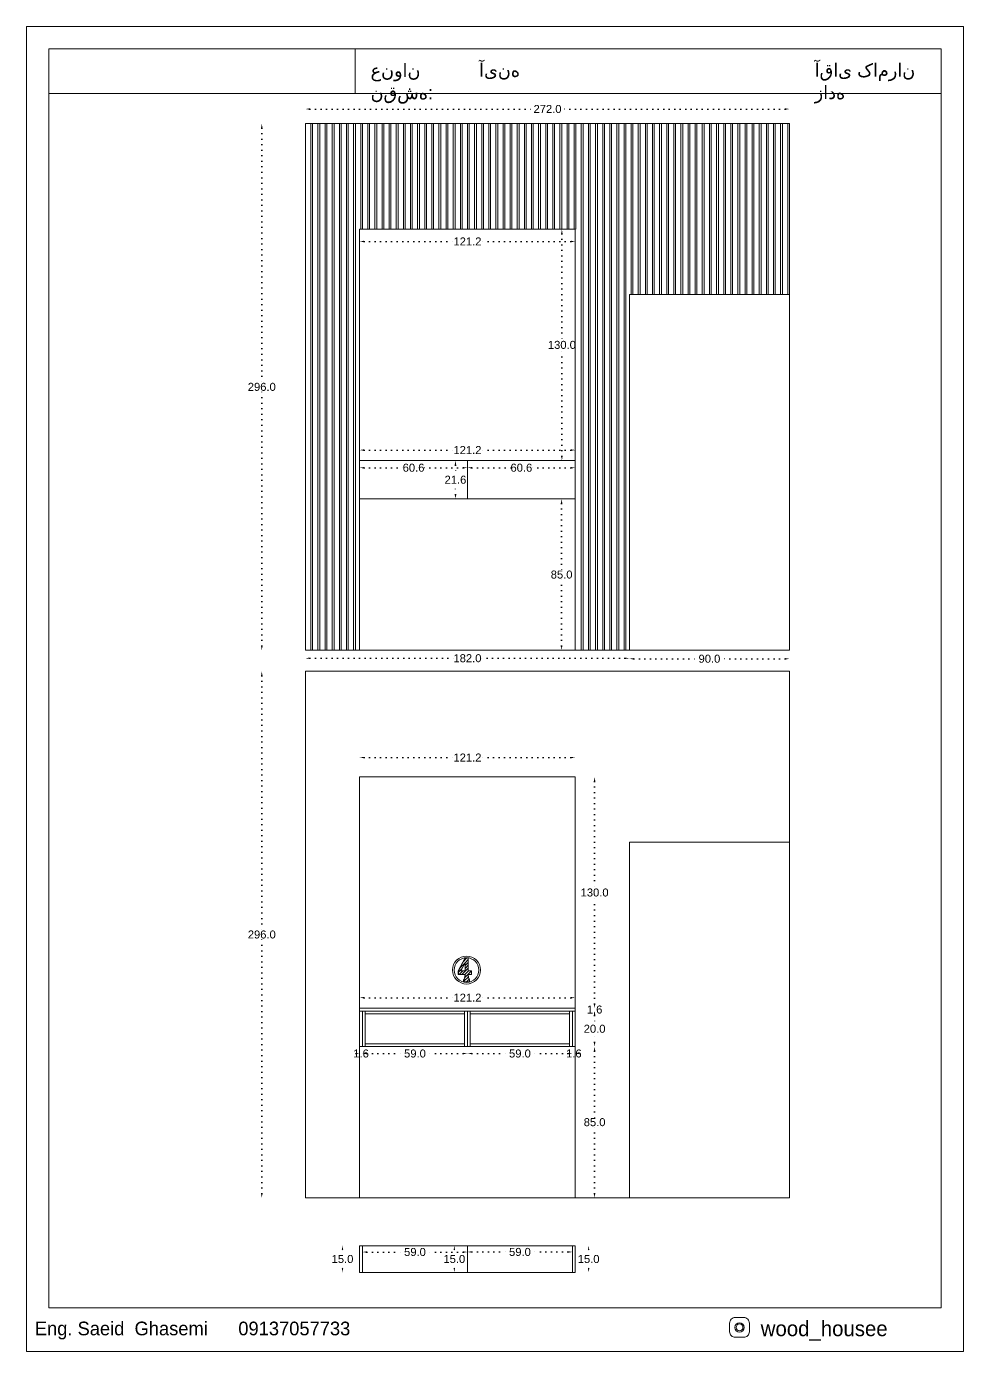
# Model space of a CAD drawing. Header units: inches. Extents: x 91 to 9019, y -381 to 2878.
# Drawn here: x 1871 to 2398, y -381 to 364 of the extents above; entities that cross this region are included whole.
import ezdxf

# ---------------------------------------------------------------- set-up
doc = ezdxf.new("R2010")
doc.units = ezdxf.units.IN
doc.header["$MEASUREMENT"] = 0
doc.linetypes.add('ACAD_ISO07W100', pattern=[3, 0, -3])
doc.styles.get("Standard").update_dxf_attribs({"font": 'arial.ttf'})
doc.dimstyles.new('Copy of Standard', dxfattribs={"dimtxt": 4.5, "dimasz": 2.5, "dimexe": 0.18, "dimexo": 0.0625, "dimgap": 0.09, "dimtad": 0, "dimtih": 1, "dimtoh": 1, "dimdec": 1, "dimzin": 0, "dimdsep": 46, "dimtxsty": 'Standard', "dimcen": 0.09, "dimse1": 1, "dimse2": 1, "dimadec": 0, "dimazin": 0, "dimtfac": 1, "dimtdec": 1, "dimtix": 1, "dimtofl": 0, "dimtmove": 0, "dimatfit": 3, "dimfxl": 1, "dimtolj": 1, "dimtzin": 0, "dimarcsym": 0})

# ---------------------------------------------------------------- blocks, each defined once
blk = doc.blocks.new('*D320')
at = {"color": 0, "linetype": 'ACAD_ISO07W100', "lineweight": -2, "transparency": 16777216}
for p, q in [((2003.56, -0.68), (2003.56, -143.79)), ((2003.56, -291.68), (2003.56, -148.57))]:
    blk.add_line(p, q, dxfattribs=at)
at = {"color": 0, "transparency": 16777216}
for points in [[(2003.14, -0.68), (2003.98, -0.68), (2003.56, 1.82)], [(2003.14, -291.68), (2003.98, -291.68), (2003.56, -294.18)]]:
    blk.add_solid(points, dxfattribs=at)
at = {"layer": 'Defpoints', "color": 0, "transparency": 16777216}
for p in [(2003.56, 1.82), (2028.16, 1.82), (2028.16, -294.18)]:
    blk.add_point(p, dxfattribs=at)
at = {"color": 0, "lineweight": 20, "transparency": 16777216, "insert": (2003.56, -146.18), "char_height": 4.5, "attachment_point": 5}
blk.add_mtext('\\A1;296.0', dxfattribs=at)
blk = doc.blocks.new('*D323')
at = {"color": 0, "linetype": 'ACAD_ISO07W100', "lineweight": -2, "transparency": 16777216}
for p, q in [((2190.62, -191.68), (2190.62, -196.79)), ((2190.62, -206.68), (2190.62, -201.57))]:
    blk.add_line(p, q, dxfattribs=at)
at = {"color": 0, "transparency": 16777216}
for points in [[(2190.2, -191.68), (2191.04, -191.68), (2190.62, -189.18)], [(2190.2, -206.68), (2191.04, -206.68), (2190.62, -209.18)]]:
    blk.add_solid(points, dxfattribs=at)
at = {"layer": 'Defpoints', "color": 0, "transparency": 16777216}
for p in [(2179.76, -189.18), (2190.62, -189.18), (2179.76, -209.18)]:
    blk.add_point(p, dxfattribs=at)
at = {"color": 0, "lineweight": 20, "transparency": 16777216, "insert": (2190.62, -199.18), "char_height": 4.5, "attachment_point": 5}
blk.add_mtext('\\A1;20.0', dxfattribs=at)
blk = doc.blocks.new('*D324')
at = {"color": 0, "linetype": 'ACAD_ISO07W100', "lineweight": -2, "transparency": 16777216}
for p, q in [((2061.06, -181.68), (2111.71, -181.68)), ((2177.26, -181.68), (2126.6, -181.68))]:
    blk.add_line(p, q, dxfattribs=at)
at = {"color": 0, "transparency": 16777216}
for points in [[(2061.06, -181.27), (2061.06, -182.1), (2058.56, -181.68)], [(2177.26, -181.27), (2177.26, -182.1), (2179.76, -181.68)]]:
    blk.add_solid(points, dxfattribs=at)
at = {"layer": 'Defpoints', "color": 0, "transparency": 16777216}
for p in [(2179.76, -181.68), (2058.56, -187.58), (2179.76, -187.58)]:
    blk.add_point(p, dxfattribs=at)
at = {"color": 0, "lineweight": 20, "transparency": 16777216, "insert": (2119.16, -181.68), "char_height": 4.5, "attachment_point": 5}
blk.add_mtext('\\A1;121.2', dxfattribs=at)
blk = doc.blocks.new('*D325')
at = {"color": 0, "linetype": 'ACAD_ISO07W100', "lineweight": -2, "transparency": 16777216}
for p, q in [((2056.06, -213.08), (2053.56, -213.08)), ((2062.66, -213.08), (2065.16, -213.08))]:
    blk.add_line(p, q, dxfattribs=at)
at = {"color": 0, "transparency": 16777216}
for points in [[(2056.06, -212.66), (2056.06, -213.5), (2058.56, -213.08)], [(2062.66, -212.66), (2062.66, -213.5), (2060.16, -213.08)]]:
    blk.add_solid(points, dxfattribs=at)
at = {"layer": 'Defpoints', "color": 0, "transparency": 16777216}
for p in [(2058.56, -209.18), (2058.56, -213.08), (2060.16, -209.18)]:
    blk.add_point(p, dxfattribs=at)
at = {"color": 0, "lineweight": 20, "transparency": 16777216, "insert": (2059.36, -213.08), "char_height": 4.5, "attachment_point": 5}
blk.add_mtext('\\A1;1.6', dxfattribs=at)
blk = doc.blocks.new('*D326')
at = {"color": 0, "linetype": 'ACAD_ISO07W100', "lineweight": -2, "transparency": 16777216}
for p, q in [((2062.66, -213.08), (2083.73, -213.08)), ((2116.66, -213.08), (2095.58, -213.08))]:
    blk.add_line(p, q, dxfattribs=at)
at = {"color": 0, "transparency": 16777216}
for points in [[(2062.66, -212.66), (2062.66, -213.5), (2060.16, -213.08)], [(2116.66, -212.66), (2116.66, -213.5), (2119.16, -213.08)]]:
    blk.add_solid(points, dxfattribs=at)
at = {"layer": 'Defpoints', "color": 0, "transparency": 16777216}
for p in [(2060.16, -209.18), (2060.16, -213.08), (2119.16, -209.18)]:
    blk.add_point(p, dxfattribs=at)
at = {"color": 0, "lineweight": 20, "transparency": 16777216, "insert": (2089.66, -213.08), "char_height": 4.5, "attachment_point": 5}
blk.add_mtext('\\A1;59.0', dxfattribs=at)
blk = doc.blocks.new('*D327')
at = {"color": 0, "linetype": 'ACAD_ISO07W100', "lineweight": -2, "transparency": 16777216}
for p, q in [((2121.66, -213.08), (2142.73, -213.08)), ((2175.66, -213.08), (2154.58, -213.08))]:
    blk.add_line(p, q, dxfattribs=at)
at = {"color": 0, "transparency": 16777216}
for points in [[(2121.66, -212.66), (2121.66, -213.5), (2119.16, -213.08)], [(2175.66, -212.66), (2175.66, -213.5), (2178.16, -213.08)]]:
    blk.add_solid(points, dxfattribs=at)
at = {"layer": 'Defpoints', "color": 0, "transparency": 16777216}
for p in [(2119.16, -209.18), (2119.16, -213.08), (2178.16, -209.18)]:
    blk.add_point(p, dxfattribs=at)
at = {"color": 0, "lineweight": 20, "transparency": 16777216, "insert": (2148.66, -213.08), "char_height": 4.5, "attachment_point": 5}
blk.add_mtext('\\A1;59.0', dxfattribs=at)
blk = doc.blocks.new('*D328')
at = {"color": 0, "linetype": 'ACAD_ISO07W100', "lineweight": -2, "transparency": 16777216}
for p, q in [((2175.66, -213.08), (2173.16, -213.08)), ((2182.26, -213.08), (2184.76, -213.08))]:
    blk.add_line(p, q, dxfattribs=at)
at = {"color": 0, "transparency": 16777216}
for points in [[(2175.66, -212.66), (2175.66, -213.5), (2178.16, -213.08)], [(2182.26, -212.66), (2182.26, -213.5), (2179.76, -213.08)]]:
    blk.add_solid(points, dxfattribs=at)
at = {"layer": 'Defpoints', "color": 0, "transparency": 16777216}
for p in [(2178.16, -209.18), (2179.76, -209.18), (2179.76, -213.08)]:
    blk.add_point(p, dxfattribs=at)
at = {"color": 0, "lineweight": 20, "transparency": 16777216, "insert": (2178.96, -213.08), "char_height": 4.5, "attachment_point": 5}
blk.add_mtext('\\A1;1.6', dxfattribs=at)
blk = doc.blocks.new('*D329')
at = {"color": 0, "linetype": 'ACAD_ISO07W100', "lineweight": -2, "transparency": 16777216}
for p, q in [((2048.93, -323.59), (2048.93, -326.21)), ((2048.93, -333.59), (2048.93, -330.98))]:
    blk.add_line(p, q, dxfattribs=at)
at = {"color": 0, "transparency": 16777216}
for points in [[(2048.52, -323.59), (2049.35, -323.59), (2048.93, -321.09)], [(2048.52, -333.59), (2049.35, -333.59), (2048.93, -336.09)]]:
    blk.add_solid(points, dxfattribs=at)
at = {"layer": 'Defpoints', "color": 0, "transparency": 16777216}
for p in [(2048.93, -321.09), (2058.56, -321.09), (2058.56, -336.09)]:
    blk.add_point(p, dxfattribs=at)
at = {"color": 0, "lineweight": 20, "transparency": 16777216, "insert": (2048.93, -328.59), "char_height": 4.5, "attachment_point": 5}
blk.add_mtext('\\A1;15.0', dxfattribs=at)
blk = doc.blocks.new('*D330')
at = {"color": 0, "linetype": 'ACAD_ISO07W100', "lineweight": -2, "transparency": 16777216}
for p, q in [((2187.26, -323.59), (2187.26, -326.21)), ((2187.26, -333.59), (2187.26, -330.98))]:
    blk.add_line(p, q, dxfattribs=at)
at = {"color": 0, "transparency": 16777216}
for points in [[(2186.85, -323.59), (2187.68, -323.59), (2187.26, -321.09)], [(2186.85, -333.59), (2187.68, -333.59), (2187.26, -336.09)]]:
    blk.add_solid(points, dxfattribs=at)
at = {"layer": 'Defpoints', "color": 0, "transparency": 16777216}
for p in [(2179.76, -321.09), (2187.26, -321.09), (2179.76, -336.09)]:
    blk.add_point(p, dxfattribs=at)
at = {"color": 0, "lineweight": 20, "transparency": 16777216, "insert": (2187.26, -328.59), "char_height": 4.5, "attachment_point": 5}
blk.add_mtext('\\A1;15.0', dxfattribs=at)
blk = doc.blocks.new('*D331')
at = {"color": 0, "linetype": 'ACAD_ISO07W100', "lineweight": -2, "transparency": 16777216}
for p, q in [((2111.78, -323.59), (2111.78, -326.21)), ((2111.78, -333.59), (2111.78, -330.98))]:
    blk.add_line(p, q, dxfattribs=at)
at = {"color": 0, "transparency": 16777216}
for points in [[(2111.37, -323.59), (2112.2, -323.59), (2111.78, -321.09)], [(2111.37, -333.59), (2112.2, -333.59), (2111.78, -336.09)]]:
    blk.add_solid(points, dxfattribs=at)
at = {"layer": 'Defpoints', "color": 0, "transparency": 16777216}
for p in [(2111.78, -321.09), (2119.16, -321.09), (2119.16, -336.09)]:
    blk.add_point(p, dxfattribs=at)
at = {"color": 0, "lineweight": 20, "transparency": 16777216, "insert": (2111.78, -328.59), "char_height": 4.5, "attachment_point": 5}
blk.add_mtext('\\A1;15.0', dxfattribs=at)
blk = doc.blocks.new('*D332')
at = {"color": 0, "linetype": 'ACAD_ISO07W100', "lineweight": -2, "transparency": 16777216}
for p, q in [((2121.66, -324.62), (2142.73, -324.62)), ((2175.66, -324.62), (2154.58, -324.62))]:
    blk.add_line(p, q, dxfattribs=at)
at = {"color": 0, "transparency": 16777216}
for points in [[(2121.66, -324.2), (2121.66, -325.03), (2119.16, -324.62)], [(2175.66, -324.2), (2175.66, -325.03), (2178.16, -324.62)]]:
    blk.add_solid(points, dxfattribs=at)
at = {"layer": 'Defpoints', "color": 0, "transparency": 16777216}
for p in [(2119.16, -321.09), (2178.16, -321.09), (2178.16, -324.62)]:
    blk.add_point(p, dxfattribs=at)
at = {"color": 0, "lineweight": 20, "transparency": 16777216, "insert": (2148.66, -324.62), "char_height": 4.5, "attachment_point": 5}
blk.add_mtext('\\A1;59.0', dxfattribs=at)
blk = doc.blocks.new('*D333')
at = {"color": 0, "linetype": 'ACAD_ISO07W100', "lineweight": -2, "transparency": 16777216}
for p, q in [((2062.66, -324.65), (2083.73, -324.65)), ((2116.66, -324.65), (2095.58, -324.65))]:
    blk.add_line(p, q, dxfattribs=at)
at = {"color": 0, "transparency": 16777216}
for points in [[(2062.66, -324.24), (2062.66, -325.07), (2060.16, -324.65)], [(2116.66, -324.24), (2116.66, -325.07), (2119.16, -324.65)]]:
    blk.add_solid(points, dxfattribs=at)
at = {"layer": 'Defpoints', "color": 0, "transparency": 16777216}
for p in [(2060.16, -321.09), (2119.16, -321.09), (2119.16, -324.65)]:
    blk.add_point(p, dxfattribs=at)
at = {"color": 0, "lineweight": 20, "transparency": 16777216, "insert": (2089.66, -324.65), "char_height": 4.5, "attachment_point": 5}
blk.add_mtext('\\A1;59.0', dxfattribs=at)
blk = doc.blocks.new('*D334')
at = {"color": 0, "linetype": 'ACAD_ISO07W100', "lineweight": -2, "transparency": 16777216}
for p, q in [((2190.62, -60.08), (2190.62, -120.19)), ((2190.62, -185.08), (2190.62, -124.97))]:
    blk.add_line(p, q, dxfattribs=at)
at = {"color": 0, "transparency": 16777216}
for points in [[(2190.2, -60.08), (2191.04, -60.08), (2190.62, -57.58)], [(2190.2, -185.08), (2191.04, -185.08), (2190.62, -187.58)]]:
    blk.add_solid(points, dxfattribs=at)
at = {"layer": 'Defpoints', "color": 0, "transparency": 16777216}
for p in [(2179.76, -57.58), (2190.62, -57.58), (2179.76, -187.58)]:
    blk.add_point(p, dxfattribs=at)
at = {"color": 0, "lineweight": 20, "transparency": 16777216, "insert": (2190.62, -122.58), "char_height": 4.5, "attachment_point": 5}
blk.add_mtext('\\A1;130.0', dxfattribs=at)
blk = doc.blocks.new('*D335')
at = {"color": 0, "linetype": 'ACAD_ISO07W100', "lineweight": -2, "transparency": 16777216}
for p, q in [((2061.06, -46.69), (2111.71, -46.69)), ((2177.26, -46.69), (2126.6, -46.69))]:
    blk.add_line(p, q, dxfattribs=at)
at = {"color": 0, "transparency": 16777216}
for points in [[(2061.06, -46.28), (2061.06, -47.11), (2058.56, -46.69)], [(2177.26, -46.28), (2177.26, -47.11), (2179.76, -46.69)]]:
    blk.add_solid(points, dxfattribs=at)
at = {"layer": 'Defpoints', "color": 0, "transparency": 16777216}
for p in [(2179.76, -46.69), (2058.56, -57.58), (2179.76, -57.58)]:
    blk.add_point(p, dxfattribs=at)
at = {"color": 0, "lineweight": 20, "transparency": 16777216, "insert": (2119.16, -46.69), "char_height": 4.5, "attachment_point": 5}
blk.add_mtext('\\A1;121.2', dxfattribs=at)
blk = doc.blocks.new('*D336')
at = {"color": 0, "linetype": 'ACAD_ISO07W100', "lineweight": -2, "transparency": 16777216}
for p, q in [((2190.62, -211.68), (2190.62, -249.29)), ((2190.62, -291.68), (2190.62, -254.07))]:
    blk.add_line(p, q, dxfattribs=at)
at = {"color": 0, "transparency": 16777216}
for points in [[(2190.2, -211.68), (2191.04, -211.68), (2190.62, -209.18)], [(2190.2, -291.68), (2191.04, -291.68), (2190.62, -294.18)]]:
    blk.add_solid(points, dxfattribs=at)
at = {"layer": 'Defpoints', "color": 0, "transparency": 16777216}
for p in [(2179.76, -209.18), (2190.62, -209.18), (2179.76, -294.18)]:
    blk.add_point(p, dxfattribs=at)
at = {"color": 0, "lineweight": 20, "transparency": 16777216, "insert": (2190.62, -251.68), "char_height": 4.5, "attachment_point": 5}
blk.add_mtext('\\A1;85.0', dxfattribs=at)
blk = doc.blocks.new('*D337')
at = {"color": 0, "linetype": 'ACAD_ISO07W100', "lineweight": -2, "transparency": 16777216}
for p, q in [((2190.62, -185.08), (2190.62, -182.58)), ((2190.62, -191.68), (2190.62, -194.18))]:
    blk.add_line(p, q, dxfattribs=at)
at = {"color": 0, "transparency": 16777216}
for points in [[(2190.2, -185.08), (2191.04, -185.08), (2190.62, -187.58)], [(2190.2, -191.68), (2191.04, -191.68), (2190.62, -189.18)]]:
    blk.add_solid(points, dxfattribs=at)
at = {"layer": 'Defpoints', "color": 0, "transparency": 16777216}
for p in [(2179.76, -187.58), (2179.76, -189.18), (2190.62, -187.58)]:
    blk.add_point(p, dxfattribs=at)
at = {"color": 0, "lineweight": 20, "transparency": 16777216, "insert": (2190.62, -188.38), "char_height": 4.5, "attachment_point": 5}
blk.add_mtext('\\A1;1.6', dxfattribs=at)
blk = doc.blocks.new('*D344')
at = {"color": 0, "linetype": 'ACAD_ISO07W100', "lineweight": -2, "transparency": 16777216}
for p, q in [((2003.56, 307.14), (2003.56, 164.03)), ((2003.56, 16.14), (2003.56, 159.25))]:
    blk.add_line(p, q, dxfattribs=at)
at = {"color": 0, "transparency": 16777216}
for points in [[(2003.14, 307.14), (2003.98, 307.14), (2003.56, 309.64)], [(2003.14, 16.14), (2003.98, 16.14), (2003.56, 13.64)]]:
    blk.add_solid(points, dxfattribs=at)
at = {"layer": 'Defpoints', "color": 0, "transparency": 16777216}
for p in [(2003.56, 309.64), (2028.16, 309.64), (2028.16, 13.64)]:
    blk.add_point(p, dxfattribs=at)
at = {"color": 0, "lineweight": 20, "transparency": 16777216, "insert": (2003.56, 161.64), "char_height": 4.5, "attachment_point": 5}
blk.add_mtext('\\A1;296.0', dxfattribs=at)
blk = doc.blocks.new('*D339')
at = {"color": 0, "linetype": 'ACAD_ISO07W100', "lineweight": -2, "transparency": 16777216}
for p, q in [((2061.06, 126.14), (2111.71, 126.14)), ((2177.26, 126.14), (2126.6, 126.14))]:
    blk.add_line(p, q, dxfattribs=at)
at = {"color": 0, "transparency": 16777216}
for points in [[(2061.06, 126.55), (2061.06, 125.72), (2058.56, 126.14)], [(2177.26, 126.55), (2177.26, 125.72), (2179.76, 126.14)]]:
    blk.add_solid(points, dxfattribs=at)
at = {"layer": 'Defpoints', "color": 0, "transparency": 16777216}
for p in [(2058.56, 120.24), (2179.76, 126.14), (2179.76, 120.24)]:
    blk.add_point(p, dxfattribs=at)
at = {"color": 0, "lineweight": 20, "transparency": 16777216, "insert": (2119.16, 126.14), "char_height": 4.5, "attachment_point": 5}
blk.add_mtext('\\A1;121.2', dxfattribs=at)
blk = doc.blocks.new('*D346')
at = {"color": 0, "linetype": 'ACAD_ISO07W100', "lineweight": -2, "transparency": 16777216}
for p, q in [((2172.24, 247.74), (2172.24, 187.63)), ((2172.24, 122.74), (2172.24, 182.85))]:
    blk.add_line(p, q, dxfattribs=at)
at = {"color": 0, "transparency": 16777216}
for points in [[(2171.82, 247.74), (2172.65, 247.74), (2172.24, 250.24)], [(2171.82, 122.74), (2172.65, 122.74), (2172.24, 120.24)]]:
    blk.add_solid(points, dxfattribs=at)
at = {"layer": 'Defpoints', "color": 0, "transparency": 16777216}
for p in [(2172.24, 250.24), (2179.76, 250.24), (2179.76, 120.24)]:
    blk.add_point(p, dxfattribs=at)
at = {"color": 0, "lineweight": 20, "transparency": 16777216, "insert": (2172.24, 185.24), "char_height": 4.5, "attachment_point": 5}
blk.add_mtext('\\A1;130.0', dxfattribs=at)
blk = doc.blocks.new('*D347')
at = {"color": 0, "linetype": 'ACAD_ISO07W100', "lineweight": -2, "transparency": 16777216}
for p, q in [((2061.06, 243.4), (2111.71, 243.4)), ((2177.26, 243.4), (2126.6, 243.4))]:
    blk.add_line(p, q, dxfattribs=at)
at = {"color": 0, "transparency": 16777216}
for points in [[(2061.06, 243.81), (2061.06, 242.98), (2058.56, 243.4)], [(2177.26, 243.81), (2177.26, 242.98), (2179.76, 243.4)]]:
    blk.add_solid(points, dxfattribs=at)
at = {"layer": 'Defpoints', "color": 0, "transparency": 16777216}
for p in [(2058.56, 250.24), (2179.76, 250.24), (2179.76, 243.4)]:
    blk.add_point(p, dxfattribs=at)
at = {"color": 0, "lineweight": 20, "transparency": 16777216, "insert": (2119.16, 243.4), "char_height": 4.5, "attachment_point": 5}
blk.add_mtext('\\A1;121.2', dxfattribs=at)
blk = doc.blocks.new('*D348')
at = {"color": 0, "linetype": 'ACAD_ISO07W100', "lineweight": -2, "transparency": 16777216}
for p, q in [((2172.08, 96.14), (2172.08, 58.53)), ((2172.08, 16.14), (2172.08, 53.75))]:
    blk.add_line(p, q, dxfattribs=at)
at = {"color": 0, "transparency": 16777216}
for points in [[(2171.67, 96.14), (2172.5, 96.14), (2172.08, 98.64)], [(2171.67, 16.14), (2172.5, 16.14), (2172.08, 13.64)]]:
    blk.add_solid(points, dxfattribs=at)
at = {"layer": 'Defpoints', "color": 0, "transparency": 16777216}
for p in [(2172.08, 98.64), (2179.76, 98.64), (2179.76, 13.64)]:
    blk.add_point(p, dxfattribs=at)
at = {"color": 0, "lineweight": 20, "transparency": 16777216, "insert": (2172.08, 56.14), "char_height": 4.5, "attachment_point": 5}
blk.add_mtext('\\A1;85.0', dxfattribs=at)
blk = doc.blocks.new('*D349')
at = {"color": 0, "linetype": 'ACAD_ISO07W100', "lineweight": -2, "transparency": 16777216}
for p, q in [((2061.06, 116.19), (2082.91, 116.19)), ((2116.66, 116.19), (2094.8, 116.19))]:
    blk.add_line(p, q, dxfattribs=at)
at = {"color": 0, "transparency": 16777216}
for points in [[(2061.06, 116.6), (2061.06, 115.77), (2058.56, 116.19)], [(2116.66, 116.6), (2116.66, 115.77), (2119.16, 116.19)]]:
    blk.add_solid(points, dxfattribs=at)
at = {"layer": 'Defpoints', "color": 0, "transparency": 16777216}
for p in [(2058.56, 120.24), (2119.16, 120.24), (2119.16, 116.19)]:
    blk.add_point(p, dxfattribs=at)
at = {"color": 0, "lineweight": 20, "transparency": 16777216, "insert": (2088.86, 116.19), "char_height": 4.5, "attachment_point": 5}
blk.add_mtext('\\A1;60.6', dxfattribs=at)
blk = doc.blocks.new('*D350')
at = {"color": 0, "linetype": 'ACAD_ISO07W100', "lineweight": -2, "transparency": 16777216}
for p, q in [((2121.66, 116.19), (2143.51, 116.19)), ((2177.26, 116.19), (2155.4, 116.19))]:
    blk.add_line(p, q, dxfattribs=at)
at = {"color": 0, "transparency": 16777216}
for points in [[(2121.66, 116.6), (2121.66, 115.77), (2119.16, 116.19)], [(2177.26, 116.6), (2177.26, 115.77), (2179.76, 116.19)]]:
    blk.add_solid(points, dxfattribs=at)
at = {"layer": 'Defpoints', "color": 0, "transparency": 16777216}
for p in [(2119.16, 120.24), (2179.76, 120.24), (2179.76, 116.19)]:
    blk.add_point(p, dxfattribs=at)
at = {"color": 0, "lineweight": 20, "transparency": 16777216, "insert": (2149.46, 116.19), "char_height": 4.5, "attachment_point": 5}
blk.add_mtext('\\A1;60.6', dxfattribs=at)
blk = doc.blocks.new('*D351')
at = {"color": 0, "linetype": 'ACAD_ISO07W100', "lineweight": -2, "transparency": 16777216}
for p, q in [((2112.42, 117.74), (2112.42, 111.83)), ((2112.42, 101.14), (2112.42, 107.05))]:
    blk.add_line(p, q, dxfattribs=at)
at = {"color": 0, "transparency": 16777216}
for points in [[(2112.01, 117.74), (2112.84, 117.74), (2112.42, 120.24)], [(2112.01, 101.14), (2112.84, 101.14), (2112.42, 98.64)]]:
    blk.add_solid(points, dxfattribs=at)
at = {"layer": 'Defpoints', "color": 0, "transparency": 16777216}
for p in [(2112.42, 120.24), (2119.16, 120.24), (2119.16, 98.64)]:
    blk.add_point(p, dxfattribs=at)
at = {"color": 0, "lineweight": 20, "transparency": 16777216, "insert": (2112.42, 109.44), "char_height": 4.5, "attachment_point": 5}
blk.add_mtext('\\A1;21.6', dxfattribs=at)
blk = doc.blocks.new('*D355')
at = {"color": 0, "linetype": 'ACAD_ISO07W100', "lineweight": -2, "transparency": 16777216}
for p, q in [((2030.66, 317.84), (2156.44, 317.84)), ((2297.66, 317.84), (2171.87, 317.84))]:
    blk.add_line(p, q, dxfattribs=at)
at = {"color": 0, "transparency": 16777216}
for points in [[(2030.66, 318.26), (2030.66, 317.42), (2028.16, 317.84)], [(2297.66, 318.26), (2297.66, 317.42), (2300.16, 317.84)]]:
    blk.add_solid(points, dxfattribs=at)
at = {"layer": 'Defpoints', "color": 0, "transparency": 16777216}
for p in [(2300.16, 317.84), (2028.16, 309.64), (2300.16, 309.64)]:
    blk.add_point(p, dxfattribs=at)
at = {"color": 0, "lineweight": 20, "transparency": 16777216, "insert": (2164.16, 317.84), "char_height": 4.5, "attachment_point": 5}
blk.add_mtext('\\A1;272.0', dxfattribs=at)
blk = doc.blocks.new('*D356')
at = {"color": 0, "linetype": 'ACAD_ISO07W100', "lineweight": -2, "transparency": 16777216}
for p, q in [((2030.66, 9.11), (2111.69, 9.11)), ((2207.66, 9.11), (2126.62, 9.11))]:
    blk.add_line(p, q, dxfattribs=at)
at = {"color": 0, "transparency": 16777216}
for points in [[(2030.66, 9.53), (2030.66, 8.7), (2028.16, 9.11)], [(2207.66, 9.53), (2207.66, 8.7), (2210.16, 9.11)]]:
    blk.add_solid(points, dxfattribs=at)
at = {"layer": 'Defpoints', "color": 0, "transparency": 16777216}
for p in [(2028.16, 13.64), (2210.16, 13.64), (2210.16, 9.11)]:
    blk.add_point(p, dxfattribs=at)
at = {"color": 0, "lineweight": 20, "transparency": 16777216, "insert": (2119.16, 9.11), "char_height": 4.5, "attachment_point": 5}
blk.add_mtext('\\A1;182.0', dxfattribs=at)
blk = doc.blocks.new('*D357')
at = {"color": 0, "linetype": 'ACAD_ISO07W100', "lineweight": -2, "transparency": 16777216}
for p, q in [((2212.66, 8.82), (2249.23, 8.82)), ((2297.66, 8.82), (2261.08, 8.82))]:
    blk.add_line(p, q, dxfattribs=at)
at = {"color": 0, "transparency": 16777216}
for points in [[(2212.66, 9.23), (2212.66, 8.4), (2210.16, 8.82)], [(2297.66, 9.23), (2297.66, 8.4), (2300.16, 8.82)]]:
    blk.add_solid(points, dxfattribs=at)
at = {"layer": 'Defpoints', "color": 0, "transparency": 16777216}
for p in [(2210.16, 13.64), (2300.16, 13.64), (2300.16, 8.82)]:
    blk.add_point(p, dxfattribs=at)
at = {"color": 0, "lineweight": 20, "transparency": 16777216, "insert": (2255.16, 8.82), "char_height": 4.5, "attachment_point": 5}
blk.add_mtext('\\A1;90.0', dxfattribs=at)

msp = doc.modelspace()

# ---------------------------------------------------------------- hatches: boundary and pattern name
at = {"lineweight": 20}
h = msp.add_hatch(dxfattribs=at)
h.set_pattern_fill('ANSI31', color=256, scale=9.218651)
h.set_pattern_definition([(45, (1423.9167, 379.3699), (-0.8148213, 0.8148213), [])])
h.paths.add_polyline_path([(2119.58, -159.3), (2117.83, -159.3), (2114.1, -166.58), (2114.1, -168.62), (2117.83, -168.62), (2117.83, -168.93), (2117.83, -169.19), (2117.81, -169.45), (2117.78, -169.71), (2117.73, -169.97), (2117.68, -170.22), (2117.61, -170.47), (2117.53, -170.72), (2117.44, -170.97), (2117.33, -171.21), (2117.21, -171.44), (2117.09, -171.67), (2116.95, -171.89), (2116.95, -172.68), (2120.37, -172.68), (2120.37, -171.95), (2120.25, -171.7), (2120.13, -171.43), (2120.03, -171.17), (2119.94, -170.9), (2119.85, -170.62), (2119.78, -170.35), (2119.72, -170.07), (2119.67, -169.79), (2119.63, -169.5), (2119.6, -169.22), (2119.58, -168.94), (2119.58, -168.62), (2121.36, -168.62), (2121.36, -166.59), (2119.58, -166.59)])
h.paths.add_polyline_path([(2117.79, -162.02), (2117.83, -162.05), (2117.83, -166.58), (2117.79, -166.59), (2115.4, -166.59)], flags=16)

# ---------------------------------------------------------------- linework, layer by layer
for p, q in [((2028.16, 13.64), (2028.16, 309.64)), ((2028.16, 309.64), (2210.16, 309.64)), ((2031.16, 13.64), (2031.16, 309.64)), ((2032.16, 13.64), (2032.16, 309.64)), ((2035.16, 13.64), (2035.16, 309.64)), ((2036.16, 13.64), (2036.16, 309.64)), ((2039.16, 13.64), (2039.16, 309.64)), ((2040.16, 13.64), (2040.16, 309.64)), ((2043.16, 13.64), (2043.16, 309.64)), ((2044.16, 13.64), (2044.16, 309.64)), ((2047.16, 13.64), (2047.16, 309.64)), ((2048.16, 13.64), (2048.16, 309.64)), ((2051.16, 13.64), (2051.16, 309.64)), ((2052.16, 13.64), (2052.16, 309.64)), ((2055.16, 13.64), (2055.16, 309.64)), ((2056.16, 13.64), (2056.16, 309.64)), ((2059.16, 250.24), (2059.16, 309.64)), ((2059.16, 250.24), (2059.16, 309.64)), ((2060.16, 250.24), (2060.16, 309.64)), ((2063.16, 250.24), (2063.16, 309.64)), ((2064.16, 250.24), (2064.16, 309.64)), ((2067.16, 250.24), (2067.16, 309.64)), ((2068.16, 250.24), (2068.16, 309.64)), ((2071.16, 250.24), (2071.16, 309.64)), ((2072.16, 250.24), (2072.16, 309.64)), ((2075.16, 250.24), (2075.16, 309.64)), ((2076.16, 250.24), (2076.16, 309.64)), ((2079.16, 250.24), (2079.16, 309.64)), ((2080.16, 250.24), (2080.16, 309.64)), ((2083.16, 250.24), (2083.16, 309.64)), ((2083.16, 250.24), (2083.16, 309.64)), ((2084.16, 250.24), (2084.16, 309.64)), ((2087.16, 250.24), (2087.16, 309.64)), ((2088.16, 250.24), (2088.16, 309.64)), ((2091.16, 250.24), (2091.16, 309.64)), ((2092.16, 250.24), (2092.16, 309.64)), ((2095.16, 250.24), (2095.16, 309.64)), ((2096.16, 250.24), (2096.16, 309.64)), ((2099.16, 250.24), (2099.16, 309.64)), ((2100.16, 250.24), (2100.16, 309.64)), ((2103.16, 250.24), (2103.16, 309.64)), ((2103.16, 250.24), (2103.16, 309.64)), ((2104.16, 250.24), (2104.16, 309.64)), ((2107.16, 250.24), (2107.16, 309.64)), ((2108.16, 250.24), (2108.16, 309.64)), ((2111.16, 250.24), (2111.16, 309.64)), ((2112.16, 250.24), (2112.16, 309.64)), ((2115.16, 250.24), (2115.16, 309.64)), ((2116.16, 250.24), (2116.16, 309.64)), ((2119.16, 250.24), (2119.16, 309.64)), ((2120.16, 250.24), (2120.16, 309.64)), ((2123.16, 250.24), (2123.16, 309.64)), ((2123.16, 250.23), (2123.16, 309.63)), ((2123.16, 250.23), (2123.16, 309.63)), ((2124.16, 250.23), (2124.16, 309.63)), ((2127.16, 250.23), (2127.16, 309.63)), ((2128.16, 250.23), (2128.16, 309.63)), ((2131.16, 250.23), (2131.16, 309.63)), ((2132.16, 250.23), (2132.16, 309.63)), ((2135.16, 250.23), (2135.16, 309.63)), ((2136.16, 250.23), (2136.16, 309.63)), ((2139.16, 250.23), (2139.16, 309.63)), ((2140.16, 250.23), (2140.16, 309.63)), ((2143.16, 250.23), (2143.16, 309.63)), ((2144.16, 250.23), (2144.16, 309.63)), ((2147.16, 250.23), (2147.16, 309.63)), ((2147.16, 250.23), (2147.16, 309.63)), ((2148.16, 250.23), (2148.16, 309.63)), ((2151.16, 250.23), (2151.16, 309.63)), ((2152.16, 250.23), (2152.16, 309.63)), ((2155.16, 250.23), (2155.16, 309.63)), ((2156.16, 250.23), (2156.16, 309.63)), ((2159.16, 250.23), (2159.16, 309.63)), ((2160.16, 250.23), (2160.16, 309.63)), ((2163.16, 250.23), (2163.16, 309.63)), ((2164.16, 250.23), (2164.16, 309.63)), ((2167.16, 250.23), (2167.16, 309.63)), ((2167.16, 250.23), (2167.16, 309.63)), ((2168.16, 250.23), (2168.16, 309.63)), ((2171.16, 250.23), (2171.16, 309.63)), ((2172.16, 250.23), (2172.16, 309.63)), ((2175.16, 250.23), (2175.16, 309.63)), ((2176.16, 250.23), (2176.16, 309.63)), ((2179.16, 250.23), (2179.16, 309.63)), ((2180.16, 250.23), (2180.16, 309.63)), ((2183.16, 13.64), (2183.16, 309.63)), ((2184.16, 13.64), (2184.16, 309.63)), ((2187.16, 13.64), (2187.16, 309.64)), ((2187.16, 13.64), (2187.16, 309.64)), ((2187.16, 13.64), (2187.16, 309.63)), ((2188.16, 13.64), (2188.16, 309.64)), ((2191.16, 13.64), (2191.16, 309.64)), ((2192.16, 13.64), (2192.16, 309.64)), ((2195.16, 13.64), (2195.16, 309.64)), ((2196.16, 13.64), (2196.16, 309.64)), ((2199.16, 13.64), (2199.16, 309.64)), ((2200.16, 13.64), (2200.16, 309.64)), ((2203.16, 13.64), (2203.16, 309.64)), ((2204.16, 13.64), (2204.16, 309.64)), ((2207.16, 13.64), (2207.16, 309.64)), ((2208.16, 13.64), (2208.16, 309.64)), ((2210.16, 309.64), (2300.16, 309.64)), ((2211.16, 213.64), (2211.16, 309.64)), ((2211.16, 213.64), (2211.16, 309.64)), ((2212.16, 213.64), (2212.16, 309.64)), ((2215.16, 213.64), (2215.16, 309.64)), ((2216.16, 213.64), (2216.16, 309.64)), ((2219.16, 213.64), (2219.16, 309.64)), ((2220.16, 213.64), (2220.16, 309.64)), ((2223.16, 213.64), (2223.16, 309.64)), ((2224.16, 213.64), (2224.16, 309.64)), ((2227.16, 213.64), (2227.16, 309.64)), ((2228.16, 213.64), (2228.16, 309.64)), ((2231.16, 213.64), (2231.16, 309.64)), ((2231.16, 213.64), (2231.16, 309.64)), ((2232.16, 213.64), (2232.16, 309.64)), ((2235.16, 213.64), (2235.16, 309.64)), ((2236.16, 213.64), (2236.16, 309.64)), ((2239.16, 213.64), (2239.16, 309.64)), ((2240.16, 213.64), (2240.16, 309.64)), ((2243.16, 213.64), (2243.16, 309.64)), ((2244.16, 213.64), (2244.16, 309.64)), ((2247.16, 213.64), (2247.16, 309.64)), ((2248.16, 213.64), (2248.16, 309.64)), ((2251.16, 213.64), (2251.16, 309.64)), ((2251.16, 213.64), (2251.16, 309.64)), ((2251.16, 213.64), (2251.16, 309.64)), ((2252.16, 213.64), (2252.16, 309.64)), ((2255.16, 213.64), (2255.16, 309.64)), ((2256.16, 213.64), (2256.16, 309.64)), ((2259.16, 213.64), (2259.16, 309.64)), ((2260.16, 213.64), (2260.16, 309.64)), ((2263.16, 213.64), (2263.16, 309.64)), ((2264.16, 213.64), (2264.16, 309.64)), ((2267.16, 213.64), (2267.16, 309.64)), ((2268.16, 213.64), (2268.16, 309.64)), ((2271.16, 213.64), (2271.16, 309.64)), ((2272.16, 213.64), (2272.16, 309.64)), ((2275.16, 213.64), (2275.16, 309.64)), ((2275.16, 213.64), (2275.16, 309.64)), ((2276.16, 213.64), (2276.16, 309.64)), ((2279.16, 213.64), (2279.16, 309.64)), ((2280.16, 213.64), (2280.16, 309.64)), ((2283.16, 213.64), (2283.16, 309.64)), ((2284.16, 213.64), (2284.16, 309.64)), ((2287.16, 213.64), (2287.16, 309.64)), ((2288.16, 213.64), (2288.16, 309.64)), ((2291.16, 213.64), (2291.16, 309.64)), ((2292.16, 213.64), (2292.16, 309.64)), ((2295.16, 213.64), (2295.16, 309.64)), ((2295.16, 213.64), (2295.16, 309.64)), ((2296.16, 213.64), (2296.16, 309.64)), ((2299.16, 213.64), (2299.16, 309.64)), ((2300.16, 309.64), (2300.16, 13.64)), ((2300.16, 250.24), (2300.16, 309.64)), ((2179.76, 250.24), (2058.56, 250.24)), ((2058.56, 250.24), (2058.56, 120.24)), ((2179.76, 120.24), (2179.76, 250.24)), ((2210.16, 213.64), (2300.16, 213.64)), ((2210.16, 13.64), (2210.16, 213.64)), ((2058.56, 98.64), (2058.56, 120.24)), ((2179.76, 120.24), (2058.56, 120.24)), ((2119.16, 98.64), (2119.16, 120.24)), ((2179.76, 98.64), (2179.76, 120.24)), ((2179.76, 98.64), (2058.56, 98.64)), ((2058.56, 98.64), (2058.56, 13.64)), ((2179.76, 98.64), (2179.76, 13.64)), ((2300.16, 13.64), (2028.16, 13.64)), ((2028.16, -294.18), (2028.16, 1.82)), ((2028.16, 1.82), (2210.16, 1.82)), ((2210.16, 1.82), (2300.16, 1.82)), ((2300.16, 1.82), (2300.16, -294.18)), ((2179.76, -57.58), (2058.56, -57.58)), ((2058.56, -57.58), (2058.56, -187.58)), ((2179.76, -187.58), (2179.76, -57.58)), ((2210.16, -294.18), (2210.16, -94.18)), ((2210.16, -94.18), (2300.16, -94.18)), ((2117.79, -166.59), (2117.79, -162.02)), ((2117.83, -159.3), (2119.58, -159.3)), ((2058.56, -209.18), (2058.56, -187.58)), ((2179.76, -187.58), (2058.56, -187.58)), ((2179.76, -189.18), (2058.56, -189.18)), ((2060.16, -209.18), (2060.16, -189.18)), ((2061.76, -209.18), (2061.76, -189.18)), ((2117.56, -190.78), (2061.76, -190.78)), ((2117.56, -209.18), (2117.56, -189.18)), ((2119.16, -209.18), (2119.16, -189.18)), ((2120.76, -209.18), (2120.76, -189.18)), ((2176.56, -190.78), (2120.76, -190.78)), ((2176.56, -209.18), (2176.56, -189.18)), ((2178.16, -209.18), (2178.16, -189.18)), ((2179.76, -209.18), (2179.76, -187.58)), ((2117.56, -207.58), (2061.76, -207.58)), ((2176.56, -207.58), (2120.76, -207.58)), ((2179.76, -209.18), (2058.56, -209.18)), ((2058.56, -209.18), (2058.56, -294.18)), ((2179.76, -209.18), (2179.76, -294.18)), ((2300.16, -294.18), (2028.16, -294.18)), ((2058.56, -336.09), (2058.56, -321.09)), ((2179.76, -321.09), (2058.56, -321.09)), ((2060.16, -336.09), (2060.16, -321.09)), ((2119.16, -336.09), (2119.16, -321.09)), ((2178.16, -336.09), (2178.16, -321.09)), ((2179.76, -336.09), (2179.76, -321.09)), ((2179.76, -336.09), (2058.56, -336.09))]:
    msp.add_line(p, q, dxfattribs=at)
for points in [[(1871.33, 364.22), (1871.33, -380.56), (2397.95, -380.56), (2397.95, 364.22)], [(1883.87, 351.68), (1883.87, -356.03), (2385.41, -356.03), (2385.41, 351.68)], [(2056.08, 351.68), (1883.87, 351.68), (1883.87, 326.61), (2056.08, 326.61)], [(2056.08, 326.61), (2385.41, 326.61), (2385.41, 351.68), (2056.08, 351.68)], [(2115.4, -166.59), (2117.79, -162.02), (2117.83, -162.05), (2117.83, -166.58), (2117.79, -166.59)]]:
    msp.add_lwpolyline(points, close=True, dxfattribs=at)
for points in [[(2114.01, -168.65), (2114.01, -166.59), (2117.79, -159.23)], [(2119.58, -168.65), (2121.36, -168.65), (2121.36, -168.62), (2121.36, -166.59), (2119.58, -166.59), (2119.58, -159.3), (2119.58, -159.23), (2117.79, -159.23), (2117.83, -159.3), (2114.1, -166.58), (2114.1, -168.62)], [(2117.79, -168.65), (2114.01, -168.65), (2114.1, -168.62), (2117.83, -168.62)], [(2121.36, -168.62), (2119.61, -168.62), (2119.58, -168.65), (2119.58, -168.94), (2119.6, -169.22), (2119.63, -169.5), (2119.67, -169.79), (2119.72, -170.07), (2119.78, -170.35), (2119.85, -170.62), (2119.94, -170.9), (2120.03, -171.17), (2120.13, -171.43), (2120.25, -171.7), (2120.37, -171.95), (2120.37, -172.68), (2120.37, -172.75), (2116.89, -172.75), (2116.89, -171.95), (2117.03, -171.73), (2117.16, -171.5), (2117.28, -171.26), (2117.39, -171.02), (2117.48, -170.77), (2117.56, -170.52), (2117.63, -170.27), (2117.69, -170.01), (2117.73, -169.75), (2117.76, -169.49), (2117.78, -169.22), (2117.79, -168.96)], [(2117.79, -168.96), (2117.79, -168.65), (2117.83, -168.62), (2117.83, -168.93), (2117.83, -169.19), (2117.81, -169.45), (2117.78, -169.71), (2117.73, -169.97), (2117.68, -170.22), (2117.61, -170.47), (2117.53, -170.72), (2117.44, -170.97), (2117.33, -171.21), (2117.21, -171.44), (2117.09, -171.67), (2116.95, -171.89), (2116.95, -172.68)], [(2116.89, -172.75), (2116.95, -172.68), (2120.37, -172.68)]]:
    msp.add_lwpolyline(points, dxfattribs=at)
msp.add_lwpolyline([(2269.64, -372.56), (2274.48, -372.56, 0.414214), (2277.6, -369.44), (2277.6, -364.6, 0.414214), (2274.48, -361.48), (2269.64, -361.48, 0.414214), (2266.52, -364.6), (2266.52, -369.44, 0.414214)], format="xyb", close=True, dxfattribs=at)
for centre, radius in [((2118.63, -166.15), 7.86), ((2118.63, -166.15), 6.94), ((2272.06, -367.02), 2.62), ((2272.06, -367.02), 1.93)]:
    msp.add_circle(centre, radius, dxfattribs=at)

# ---------------------------------------------------------------- texts
at = {"lineweight": 20, "attachment_point": 1}
for s, width, gutter_width, heights, insert, char_height in [('{\\fArial|b0|i0|c178|p34;عنوان نقشه}:', 55.8099, 341.02, [0], (2064.71, 343.39), 7.523), (' آینه', 104.9132, 341.02, [0], (2122.82, 343.5), 7.523), ('آقای کامران زاده', 65.2086, 341.02, [0], (2314.31, 343.5), 7.523), ('{\\fPlantagenet Cherokee|b0|i0|c0|p18;^IEng. Saeid  Ghasemi      09137057733}', 339.8299, 38, [0], (1845.23, -363.77), 7.6935), ('{\\fPlantagenet Cherokee|b0|i0|c0|p18;wood_housee}', 1.6774, 42.31, [0.264], (2283.99, -363.38), 8.564)]:
    msp.add_mtext_dynamic_manual_height_columns(s, width=width, gutter_width=gutter_width, heights=heights, dxfattribs=dict(at, insert=insert, char_height=char_height))

# ---------------------------------------------------------------- dimensions: what is measured, and where the dimension line sits
at = {"lineweight": 20}
for base, p1, p2, picture, middle in [((2300.16, 317.84), (2028.16, 309.64), (2300.16, 309.64), '*D355', (2164.16, 317.84)), ((2179.76, 126.14), (2058.56, 120.24), (2179.76, 120.24), '*D339', (2119.16, 126.14)), ((2119.16, 116.19), (2058.56, 120.24), (2119.16, 120.24), '*D349', (2088.86, 116.19)), ((2179.76, 116.19), (2119.16, 120.24), (2179.76, 120.24), '*D350', (2149.46, 116.19)), ((2210.16, 9.11), (2028.16, 13.64), (2210.16, 13.64), '*D356', (2119.16, 9.11)), ((2300.16, 8.82), (2210.16, 13.64), (2300.16, 13.64), '*D357', (2255.16, 8.82)), ((2179.76, -46.69), (2058.56, -57.58), (2179.76, -57.58), '*D335', (2119.16, -46.69)), ((2179.76, -181.68), (2058.56, -187.58), (2179.76, -187.58), '*D324', (2119.16, -181.68)), ((2058.56, -213.08), (2060.16, -209.18), (2058.56, -209.18), '*D325', (2059.36, -213.08)), ((2060.16, -213.08), (2119.16, -209.18), (2060.16, -209.18), '*D326', (2089.66, -213.08)), ((2119.16, -213.08), (2178.16, -209.18), (2119.16, -209.18), '*D327', (2148.66, -213.08)), ((2179.76, -213.08), (2178.16, -209.18), (2179.76, -209.18), '*D328', (2178.96, -213.08)), ((2119.16, -324.65), (2060.16, -321.09), (2119.16, -321.09), '*D333', (2089.66, -324.65)), ((2178.16, -324.62), (2119.16, -321.09), (2178.16, -321.09), '*D332', (2148.66, -324.62))]:
    dim = msp.add_linear_dim(base=base, p1=p1, p2=p2, dimstyle='Copy of Standard', dxfattribs=at)
    dim.commit()
    dim.dimension.update_dxf_attribs({"geometry": picture, "text_midpoint": middle})
for base, p1, p2, angle, picture, middle in [((2003.56, 309.64), (2028.16, 13.64), (2028.16, 309.64), 270, '*D344', (2003.56, 161.64)), ((2112.42, 120.24), (2119.16, 98.64), (2119.16, 120.24), 270, '*D351', (2112.42, 109.44)), ((2003.56, 1.82), (2028.16, -294.18), (2028.16, 1.82), 270, '*D320', (2003.56, -146.18)), ((2190.62, -57.58), (2179.76, -187.58), (2179.76, -57.58), 270, '*D334', (2190.62, -122.58)), ((2190.62, -187.58), (2179.76, -189.18), (2179.76, -187.58), 90, '*D337', (2190.62, -188.38)), ((2190.62, -209.18), (2179.76, -294.18), (2179.76, -209.18), 270, '*D336', (2190.62, -251.68)), ((2048.93, -321.09), (2058.56, -336.09), (2058.56, -321.09), 270, '*D329', (2048.93, -328.59)), ((2187.26, -321.09), (2179.76, -336.09), (2179.76, -321.09), 270, '*D330', (2187.26, -328.59))]:
    dim = msp.add_linear_dim(base=base, p1=p1, p2=p2, angle=angle, dimstyle='Copy of Standard', dxfattribs=at)
    dim.commit()
    dim.dimension.update_dxf_attribs({"geometry": picture, "text_midpoint": middle})
dim = msp.add_linear_dim(base=(2179.76, 243.4), p1=(2058.56, 250.24), p2=(2179.76, 250.24), dimstyle='Copy of Standard', dxfattribs=at)
dim.commit()
dim.dimension.update_dxf_attribs({"geometry": '*D347', "text_midpoint": (2119.16, 243.4), "dimtype": 160})
for base, p1, p2, picture, middle in [((2172.24, 250.24), (2179.76, 120.24), (2179.76, 250.24), '*D346', (2172.24, 185.24)), ((2172.08, 98.64), (2179.76, 13.64), (2179.76, 98.64), '*D348', (2172.08, 56.14)), ((2190.62, -189.18), (2179.76, -209.18), (2179.76, -189.18), '*D323', (2190.62, -199.18)), ((2111.78, -321.09), (2119.16, -336.09), (2119.16, -321.09), '*D331', (2111.78, -328.59))]:
    dim = msp.add_linear_dim(base=base, p1=p1, p2=p2, angle=270, dimstyle='Copy of Standard', dxfattribs=at)
    dim.commit()
    dim.dimension.update_dxf_attribs({"geometry": picture, "text_midpoint": middle, "dimtype": 160})

doc.saveas('drawing.dxf')
